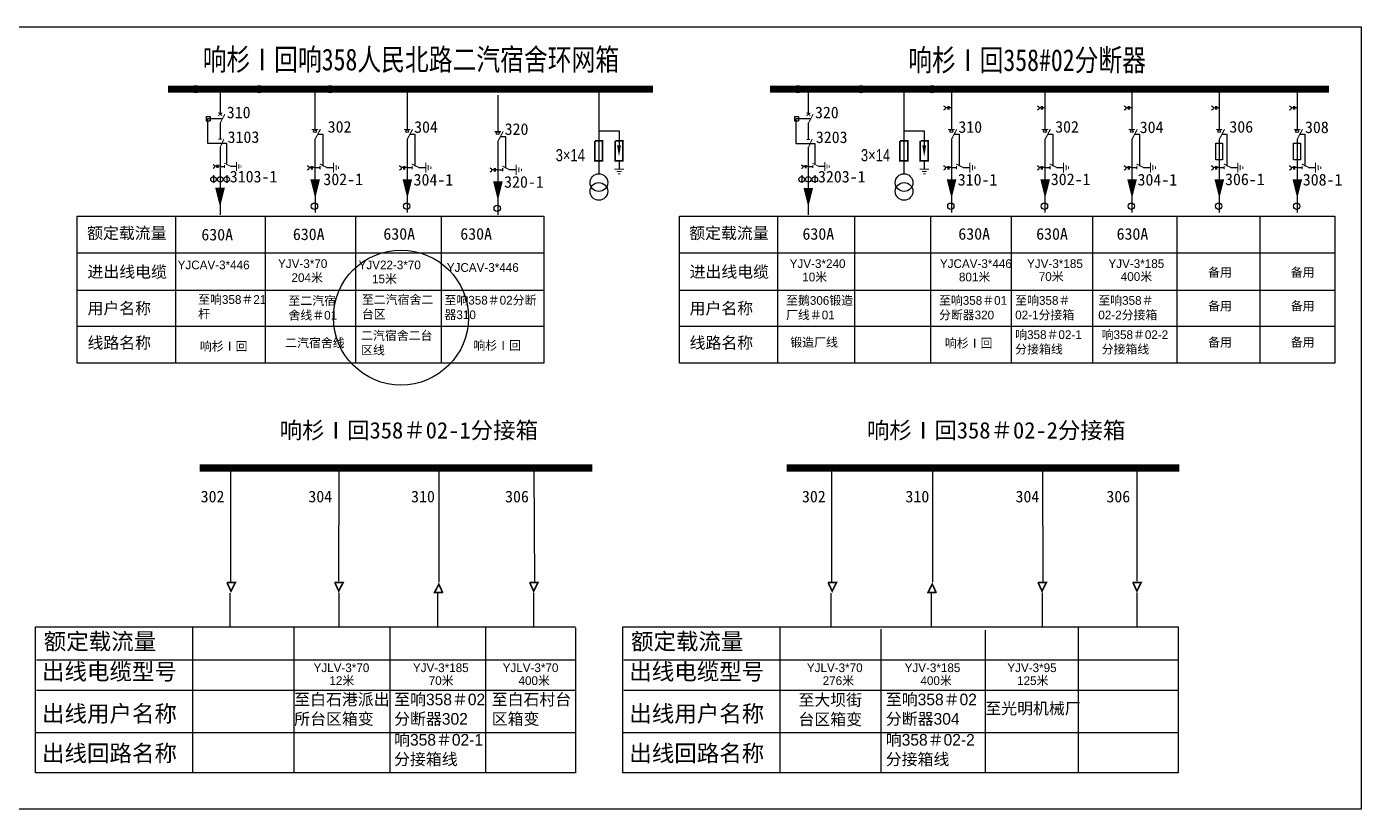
# Model space of a CAD drawing. Extents: x -201 to 232, y -165 to 3.
# Drawn here: x -54.7 to 231.7, y -164.6 to 3.4 of the extents above; entities that cross this region are included whole.
import ezdxf

# ---------------------------------------------------------------- set-up
doc = ezdxf.new("R2010")
doc.units = 0
doc.header["$LTSCALE"] = 0.774411
doc.linetypes.add('CENTER', pattern=[50.8, 31.75, -6.35, 6.35, -6.35])
doc.layers.get('0').update_dxf_attribs({"linetype": 'CONTINUOUS'})
doc.layers.add('1', color=7, linetype='CONTINUOUS')
doc.styles.add('hztxt_txtstyle_0.00_0_0', font='', dxfattribs={"bigfont": 'hztxt.shx'})
doc.styles.add('hztxt_txtstyle_1.87_0_0', font='', dxfattribs={"height": 1.871504, "bigfont": 'hztxt.shx'})
doc.styles.add('hztxt_txtstyle_2.50_0_0', font='simkai.ttf', dxfattribs={"height": 2.5})
doc.styles.add('hztxt_txtstyle_2.60_0_0', font='', dxfattribs={"height": 2.6, "bigfont": 'hztxt.shx'})
doc.styles.add('hztxt_txtstyle_3.54_0_0', font='simkai.ttf', dxfattribs={"height": 3.539209})
doc.styles.add('hztxt_txtstyle_4.68_0_0', font='simkai.ttf', dxfattribs={"height": 4.68})
doc.styles.get('hztxt_txtstyle_0.00_0_0').set_extended_font_data('hztxt')
doc.styles.get('hztxt_txtstyle_1.87_0_0').set_extended_font_data('hztxt')
doc.styles.get('hztxt_txtstyle_2.60_0_0').set_extended_font_data('hztxt')

# ---------------------------------------------------------------- blocks, each defined once
blk = doc.blocks.new('JD')
for points in [[(-2, 0.2), (-2, -0.2), (2, 0.2), (2, -0.2)], [(1, -1.2), (1, -0.8), (-1, -1.2), (-1, -0.8)], [(-0.5, -1.8), (-0.5, -2.2), (0.5, -1.8), (0.5, -2.2)]]:
    blk.add_trace(points)

msp = doc.modelspace()

# ---------------------------------------------------------------- linework, layer by layer
at = {"linetype": 'Continuous'}
for p, q in [((-22.84, -37.35), (-22.84, -68.87)), ((-3.59, -37.35), (-3.59, -68.87)), ((15.84, -37.4), (15.84, -68.71)), ((34.17, -37.4), (34.17, -68.71)), ((106.37, -37.35), (106.37, -68.87)), ((122.94, -37.35), (122.94, -68.87)), ((139.2, -37.35), (139.2, -68.87)), ((156.5, -37.35), (156.5, -68.87)), ((173.98, -37.4), (173.98, -68.71)), ((192.07, -37.4), (192.07, -68.71)), ((209.9, -37.4), (209.9, -68.71)), ((-43.88, -45.19), (56.2, -45.19)), ((85.34, -45.19), (226.01, -45.19)), ((-43.88, -53.19), (56.2, -53.19)), ((85.34, -53.19), (226.01, -53.19)), ((-43.88, -60.88), (56.2, -60.88)), ((85.34, -60.88), (226.01, -60.88))]:
    msp.add_line(p, q, dxfattribs=at)
for p, q in [((-11.02, -91.56), (-11.03, -116)), ((117.99, -91.56), (117.99, -116)), ((12.24, -91.7), (12.19, -115.64)), ((33.73, -91.7), (33.73, -115.88)), ((54.12, -91.7), (54.22, -115.76)), ((139.63, -91.7), (139.63, -115.88)), ((163.22, -91.7), (163.32, -115.76)), ((183.52, -91.7), (183.47, -115.64)), ((-52.86, -156.76), (-52.86, -125.41)), ((-52.86, -125.41), (63.01, -125.41)), ((-19.13, -125.41), (-19.13, -156.73)), ((2.56, -125.41), (2.56, -156.73)), ((23.22, -125.43), (23.22, -156.76)), ((43.73, -125.68), (43.73, -156.76)), ((63.06, -125.68), (63.06, -156.76)), ((73.17, -125.41), (192.36, -125.41)), ((73.17, -156.76), (73.17, -125.41)), ((106.9, -125.41), (106.9, -156.73)), ((128.59, -125.94), (128.59, -156.73)), ((170.88, -125.68), (170.88, -156.76)), ((192.36, -125.41), (192.36, -156.76)), ((150.98, -126.14), (150.98, -156.76)), ((-52.63, -132.54), (63.01, -132.54)), ((73.4, -132.54), (192.36, -132.54)), ((-52.63, -139.03), (63.01, -139.03)), ((73.4, -139.03), (192.36, -139.03)), ((63.01, -148.16), (-52.86, -148.16)), ((192.36, -148.16), (73.17, -148.16)), ((63.06, -156.76), (-52.86, -156.76)), ((192.36, -156.76), (73.17, -156.76))]:
    msp.add_line(p, q)
at = {"linetype": 'CENTER'}
for p, q in [((-11.16, -118.21), (-11.16, -125.31)), ((12.22, -118.15), (12.22, -125.26)), ((33.44, -118.15), (33.44, -125.26)), ((54.05, -118.15), (54.05, -125.26)), ((117.85, -118.21), (117.85, -125.31)), ((139.34, -118.15), (139.34, -125.26)), ((163.15, -118.15), (163.15, -125.26)), ((183.51, -118.15), (183.51, -125.26))]:
    msp.add_line(p, q, dxfattribs=at)
at = {"linetype": 'Continuous'}
for points in [[(-200.78, 3.37), (231.67, 3.37), (231.67, -164.6), (-200.78, -164.6)], [(-43.88, -37.32), (56.2, -37.32), (56.2, -68.83), (-43.88, -68.83)], [(85.33, -37.32), (226.01, -37.32), (226.01, -68.83), (85.33, -68.83)]]:
    msp.add_lwpolyline(points, close=True, dxfattribs=at)
at = {"color": 0, "linetype": 'Continuous'}
for points in [[(200.42, -21.63), (201.87, -21.63), (201.87, -25.21), (200.42, -25.21)], [(217.14, -21.63), (218.59, -21.63), (218.59, -25.21), (217.14, -25.21)]]:
    msp.add_lwpolyline(points, close=True, dxfattribs=at)
at = {"const_width": 0.354}
for points in [[(-11.79, -115.94), (-9.99, -115.94), (-10.91, -117.77), (-11.77, -115.91)], [(11.34, -115.94), (13.15, -115.94), (12.22, -117.77), (11.37, -115.91)], [(34.57, -118.1), (32.77, -118.1), (33.69, -116.28), (34.55, -118.13)], [(53.17, -115.94), (54.97, -115.94), (54.05, -117.77), (53.19, -115.91)], [(117.22, -115.94), (119.02, -115.94), (118.1, -117.77), (117.24, -115.91)], [(140.47, -118.1), (138.67, -118.1), (139.59, -116.28), (140.45, -118.13)], [(162.27, -115.94), (164.07, -115.94), (163.15, -117.77), (162.29, -115.91)], [(182.63, -115.94), (184.43, -115.94), (183.51, -117.77), (182.65, -115.91)]]:
    msp.add_lwpolyline(points, dxfattribs=at)
at = {"color": 1, "linetype": 'Continuous'}
msp.add_circle((25.58, -59.06), 14.49, dxfattribs=at)
at = {"layer": '1'}
for p, q in [((-13.25, -10.02), (-13.25, -15.43)), ((7.12, -10.84), (7.12, -18.67)), ((26.9, -10.84), (26.9, -18.67)), ((46.34, -11.3), (46.34, -19.14)), ((68.02, -10.04), (68.02, -28.29)), ((112.99, -10.04), (112.99, -15.45)), ((133.52, -10.04), (133.52, -28.29)), ((143.69, -10.84), (143.69, -18.67)), ((163.78, -10.84), (163.78, -18.67)), ((182.42, -10.84), (182.42, -18.67)), ((201.16, -10.84), (201.16, -18.67)), ((217.88, -10.84), (217.88, -18.67)), ((-16.2, -15.91), (-16.2, -16.83)), ((-16.2, -15.91), (-15.37, -15.91)), ((-16.2, -16.83), (-15.37, -16.83)), ((-12.83, -16.39), (-15.93, -16.39)), ((-15.93, -16.39), (-15.93, -21.66)), ((-15.37, -15.91), (-15.37, -16.83)), ((110.04, -15.93), (110.04, -16.85)), ((110.04, -15.93), (110.87, -15.93)), ((110.04, -16.85), (110.87, -16.85)), ((110.3, -16.41), (110.3, -21.68)), ((113.4, -16.41), (110.3, -16.41)), ((110.87, -15.93), (110.87, -16.85)), ((-13.25, -17.31), (-13.25, -20.74)), ((68, -18.95), (72.37, -18.95)), ((72.37, -18.95), (72.37, -22.15)), ((112.99, -17.33), (112.99, -20.76)), ((133.5, -18.95), (137.87, -18.95)), ((137.87, -18.95), (137.87, -22.15)), ((-15.93, -21.66), (-11.84, -21.66)), ((-13.25, -22.46), (-13.25, -32.57)), ((-11.84, -21.66), (-11.84, -26.02)), ((7.12, -20.8), (7.12, -30.3)), ((26.9, -20.8), (26.9, -30.3)), ((46.34, -21.26), (46.34, -30.76)), ((110.3, -21.68), (114.39, -21.68)), ((112.99, -22.47), (112.99, -32.59)), ((114.39, -21.68), (114.39, -26.03)), ((143.69, -20.8), (143.69, -30.3)), ((163.78, -20.8), (163.78, -30.3)), ((182.42, -20.8), (182.42, -30.3)), ((201.16, -20.8), (201.16, -30.3)), ((217.88, -20.8), (217.88, -30.3)), ((72.37, -25.5), (72.37, -27.15)), ((137.87, -25.5), (137.87, -27.15)), ((-14.62, -28.47), (-14.62, -30.15)), ((-13.25, -26.61), (-12.29, -26.61)), ((-11.81, -28.47), (-11.81, -30.15)), ((-11.04, -26.58), (-9.74, -26.58)), ((7.12, -26.88), (8.2, -26.88)), ((9.61, -26.85), (11.08, -26.85)), ((26.9, -26.88), (27.98, -26.88)), ((29.39, -26.85), (30.86, -26.85)), ((46.34, -27.34), (47.41, -27.34)), ((48.82, -27.31), (50.29, -27.31)), ((111.61, -28.49), (111.61, -30.17)), ((112.99, -26.63), (113.95, -26.63)), ((114.42, -28.49), (114.42, -30.17)), ((115.19, -26.6), (116.5, -26.6)), ((143.69, -26.88), (144.77, -26.88)), ((146.18, -26.85), (147.65, -26.85)), ((163.78, -26.88), (164.86, -26.88)), ((166.27, -26.85), (167.74, -26.85)), ((182.42, -26.88), (183.5, -26.88)), ((184.91, -26.85), (186.38, -26.85)), ((201.16, -26.88), (202.24, -26.88)), ((203.65, -26.85), (205.12, -26.85)), ((217.88, -26.88), (218.96, -26.88)), ((220.37, -26.85), (221.84, -26.85)), ((-13.24, -33.93), (-13.24, -37.01)), ((7.13, -31.84), (7.13, -36.53)), ((26.91, -31.84), (26.91, -36.53)), ((46.34, -32.3), (46.34, -37)), ((112.99, -33.95), (112.99, -37.03)), ((143.7, -31.84), (143.7, -36.53)), ((163.78, -31.84), (163.78, -36.53)), ((182.43, -31.84), (182.43, -36.53)), ((201.16, -31.84), (201.16, -36.53)), ((217.89, -31.84), (217.89, -36.53))]:
    msp.add_line(p, q, dxfattribs=at)
for points, const_width in [([(-24.44, -10.04), (79.66, -10.04)], 1.56), ([(104.77, -10.04), (224.72, -10.04)], 1.56), ([(-13.64, -15.74), (-12.8, -15.11)], 0.207), ([(-13.63, -15.05), (-12.82, -15.72)], 0.207), ([(-13.25, -17.37), (-12.21, -15.4)], 0.207), ([(112.59, -15.75), (113.44, -15.12)], 0.207), ([(112.6, -15.06), (113.41, -15.74)], 0.207), ([(112.99, -17.39), (114.03, -15.42)], 0.207), ([(6.43, -18.7), (7.81, -18.7)], 0.234), ([(7.12, -20.86), (8.29, -18.64)], 0.234), ([(26.21, -18.7), (27.59, -18.7)], 0.234), ([(26.9, -20.86), (28.07, -18.64)], 0.234), ([(45.65, -19.17), (47.02, -19.17)], 0.234), ([(46.34, -21.32), (47.5, -19.11)], 0.234), ([(143, -18.7), (144.38, -18.7)], 0.234), ([(143.69, -20.86), (144.86, -18.64)], 0.234), ([(163.09, -18.7), (164.47, -18.7)], 0.234), ([(163.78, -20.86), (164.95, -18.64)], 0.234), ([(181.73, -18.7), (183.11, -18.7)], 0.234), ([(182.42, -20.86), (183.59, -18.64)], 0.234), ([(200.47, -18.7), (201.85, -18.7)], 0.234), ([(201.16, -20.86), (202.33, -18.64)], 0.234), ([(217.19, -18.7), (218.57, -18.7)], 0.234), ([(217.88, -20.86), (219.05, -18.64)], 0.234), ([(-13.62, -20.8), (-12.85, -20.8)], 0.207), ([(-13.29, -22.71), (-12.42, -20.75)], 0.207), ([(67.15, -21.13), (67.15, -25.39), (68.85, -25.39), (68.85, -21.13), (67.2, -21.13)], 0.36), ([(71.52, -21.13), (71.52, -25.39), (73.22, -25.39), (73.22, -21.13), (71.57, -21.13)], 0.36), ([(112.62, -20.81), (113.38, -20.81)], 0.207), ([(112.95, -22.73), (113.82, -20.77)], 0.207), ([(132.65, -21.13), (132.65, -25.39), (134.35, -25.39), (134.35, -21.13), (132.7, -21.13)], 0.36), ([(137.02, -21.13), (137.02, -25.39), (138.72, -25.39), (138.72, -21.13), (137.07, -21.13)], 0.36), ([(-12.34, -25.92), (-10.96, -26.61)], 0.207), ([(-12.29, -26.29), (-12.29, -26.93)], 0.207), ([(8.14, -26.1), (9.7, -26.88)], 0.234), ([(8.2, -26.52), (8.2, -27.24)], 0.234), ([(27.92, -26.1), (29.48, -26.88)], 0.234), ([(27.98, -26.52), (27.98, -27.24)], 0.234), ([(47.35, -26.56), (48.91, -27.34)], 0.234), ([(47.41, -26.98), (47.41, -27.7)], 0.234), ([(113.89, -25.94), (115.27, -26.63)], 0.207), ([(113.95, -26.31), (113.95, -26.95)], 0.207), ([(144.71, -26.1), (146.27, -26.88)], 0.234), ([(144.77, -26.52), (144.77, -27.24)], 0.234), ([(164.8, -26.1), (166.36, -26.88)], 0.234), ([(164.86, -26.52), (164.86, -27.24)], 0.234), ([(183.44, -26.1), (185, -26.88)], 0.234), ([(183.5, -26.52), (183.5, -27.24)], 0.234), ([(202.18, -26.1), (203.74, -26.88)], 0.234), ([(202.24, -26.52), (202.24, -27.24)], 0.234), ([(218.9, -26.1), (220.46, -26.88)], 0.234), ([(218.96, -26.52), (218.96, -27.24)], 0.234), ([(-13.76, -32.63), (-12.7, -32.63), (-13.24, -33.7), (-13.74, -32.61)], 0.207), ([(112.48, -32.65), (113.53, -32.65), (112.99, -33.72), (112.49, -32.63)], 0.207), ([(-17.65, -91.36), (66.62, -91.36)], 1.56), ([(108.38, -91.36), (192.65, -91.36)], 1.56)]:
    msp.add_lwpolyline(points, dxfattribs=dict(at, const_width=const_width))
for points, format in [([(141.99, -13.61, -0.877934), (142.01, -14.56)], "xyb"), ([(162.08, -13.61, -0.877934), (162.1, -14.56)], "xyb"), ([(180.72, -13.61, -0.877934), (180.74, -14.56)], "xyb"), ([(199.46, -13.61, -0.877934), (199.48, -14.56)], "xyb"), ([(216.18, -13.61, -0.877934), (216.2, -14.56)], "xyb"), ([(72.37, -22.09, 0.84, 0, 0), (72.37, -24.49, 0, 0, 0)], "xyseb"), ([(137.87, -22.09, 0.84, 0, 0), (137.87, -24.49, 0, 0, 0)], "xyseb"), ([(-14.75, -26.24, -0.877934), (-14.74, -27.08)], "xyb"), ([(5.42, -26.46, -0.877934), (5.44, -27.41)], "xyb"), ([(7.17, -29.38, 2.08, 0, 0), (7.17, -33.5, 0, 0, 0)], "xyseb"), ([(25.2, -26.46, -0.877934), (25.22, -27.41)], "xyb"), ([(26.95, -29.38, 2.08, 0, 0), (26.95, -33.5, 0, 0, 0)], "xyseb"), ([(44.64, -26.92, -0.877934), (44.65, -27.87)], "xyb"), ([(111.48, -26.26, -0.877934), (111.5, -27.1)], "xyb"), ([(141.99, -26.46, -0.877934), (142.01, -27.41)], "xyb"), ([(143.74, -29.38, 2.08, 0, 0), (143.74, -33.5, 0, 0, 0)], "xyseb"), ([(162.08, -26.46, -0.877934), (162.1, -27.41)], "xyb"), ([(163.82, -29.38, 2.08, 0, 0), (163.82, -33.5, 0, 0, 0)], "xyseb"), ([(180.72, -26.46, -0.877934), (180.74, -27.41)], "xyb"), ([(182.47, -29.38, 2.08, 0, 0), (182.47, -33.5, 0, 0, 0)], "xyseb"), ([(199.46, -26.46, -0.877934), (199.48, -27.41)], "xyb"), ([(201.2, -29.38, 2.08, 0, 0), (201.2, -33.5, 0, 0, 0)], "xyseb"), ([(216.18, -26.46, -0.877934), (216.2, -27.41)], "xyb"), ([(217.93, -29.38, 2.08, 0, 0), (217.93, -33.5, 0, 0, 0)], "xyseb"), ([(-13.25, -31.2, 2.08, 0, 0), (-13.25, -35.33, 0, 0, 0)], "xyseb"), ([(46.38, -29.84, 2.08, 0, 0), (46.38, -33.97, 0, 0, 0)], "xyseb"), ([(112.99, -31.22, 2.08, 0, 0), (112.99, -35.34, 0, 0, 0)], "xyseb")]:
    msp.add_lwpolyline(points, format=format, dxfattribs=at)
for points in [[(142.9, -14.01), (142.41, -14.01)], [(142.9, -13.69), (142.9, -14.4)], [(143.12, -13.69), (143.12, -14.4)], [(143.69, -14.01), (143.12, -14.01)], [(162.99, -14.01), (162.5, -14.01)], [(162.99, -13.69), (162.99, -14.4)], [(163.21, -13.69), (163.21, -14.4)], [(163.78, -14.01), (163.21, -14.01)], [(181.63, -14.01), (181.14, -14.01)], [(181.63, -13.69), (181.63, -14.4)], [(181.85, -13.69), (181.85, -14.4)], [(182.42, -14.01), (181.85, -14.01)], [(200.37, -14.01), (199.88, -14.01)], [(200.37, -13.69), (200.37, -14.4)], [(200.59, -13.69), (200.59, -14.4)], [(201.16, -14.01), (200.59, -14.01)], [(217.1, -14.01), (216.6, -14.01)], [(217.1, -13.69), (217.1, -14.4)], [(217.32, -13.69), (217.32, -14.4)], [(217.88, -14.01), (217.32, -14.01)], [(8.86, -26.53), (8.86, -19.78), (7.69, -19.78)], [(28.64, -26.53), (28.64, -19.78), (27.48, -19.78)], [(145.43, -26.53), (145.43, -19.78), (144.26, -19.78)], [(165.52, -26.53), (165.52, -19.78), (164.35, -19.78)], [(184.16, -26.53), (184.16, -19.78), (182.99, -19.78)], [(202.9, -26.53), (202.9, -19.78), (201.73, -19.78)], [(219.62, -26.53), (219.62, -19.78), (218.46, -19.78)], [(48.07, -26.99), (48.07, -20.24), (46.91, -20.24)], [(-13.94, -26.6), (-14.38, -26.6)], [(-13.94, -26.31), (-13.94, -26.94)], [(-13.75, -26.31), (-13.75, -26.94)], [(-13.25, -26.6), (-13.75, -26.6)], [(6.33, -26.86), (5.84, -26.86)], [(6.33, -26.54), (6.33, -27.25)], [(6.55, -26.54), (6.55, -27.25)], [(7.12, -26.86), (6.55, -26.86)], [(26.12, -26.86), (25.62, -26.86)], [(26.12, -26.54), (26.12, -27.25)], [(26.34, -26.54), (26.34, -27.25)], [(26.9, -26.86), (26.34, -26.86)], [(45.55, -27.33), (45.06, -27.33)], [(45.55, -27), (45.55, -27.71)], [(45.77, -27), (45.77, -27.71)], [(46.33, -27.33), (45.77, -27.33)], [(112.29, -26.62), (111.85, -26.62)], [(112.29, -26.33), (112.29, -26.96)], [(112.49, -26.33), (112.49, -26.96)], [(112.99, -26.62), (112.49, -26.62)], [(142.9, -26.86), (142.41, -26.86)], [(142.9, -26.54), (142.9, -27.25)], [(143.12, -26.54), (143.12, -27.25)], [(143.69, -26.86), (143.12, -26.86)], [(162.99, -26.86), (162.5, -26.86)], [(162.99, -26.54), (162.99, -27.25)], [(163.21, -26.54), (163.21, -27.25)], [(163.78, -26.86), (163.21, -26.86)], [(181.63, -26.86), (181.14, -26.86)], [(181.63, -26.54), (181.63, -27.25)], [(181.85, -26.54), (181.85, -27.25)], [(182.42, -26.86), (181.85, -26.86)], [(200.37, -26.86), (199.88, -26.86)], [(200.37, -26.54), (200.37, -27.25)], [(200.59, -26.54), (200.59, -27.25)], [(201.16, -26.86), (200.59, -26.86)], [(217.1, -26.86), (216.6, -26.86)], [(217.1, -26.54), (217.1, -27.25)], [(217.32, -26.54), (217.32, -27.25)], [(217.88, -26.86), (217.32, -26.86)]]:
    msp.add_lwpolyline(points, dxfattribs=at)
for centre, radius in [((-18.48, -10.06), 0.777), ((-4.87, -10.06), 0.777), ((10.37, -10.06), 0.777), ((110.74, -10.06), 0.777), ((124.35, -10.06), 0.777), ((139.59, -10.06), 0.777), ((7.12, -19.03), 0.3), ((26.9, -19.03), 0.3), ((46.34, -19.49), 0.3), ((143.69, -19.03), 0.3), ((163.78, -19.03), 0.3), ((182.42, -19.03), 0.3), ((201.16, -19.03), 0.3), ((217.88, -19.03), 0.3), ((68.05, -30.09), 1.89), ((133.55, -30.09), 1.89), ((-14.65, -29.39), 0.599), ((-13.23, -29.39), 0.599), ((-11.84, -29.39), 0.599), ((68.05, -31.98), 1.89), ((111.58, -29.4), 0.599), ((113, -29.4), 0.599), ((114.39, -29.4), 0.599), ((133.55, -31.98), 1.89), ((7.01, -35.16), 0.676), ((26.8, -35.16), 0.676), ((46.23, -35.62), 0.676), ((143.58, -35.16), 0.676), ((163.67, -35.16), 0.676), ((182.31, -35.16), 0.676), ((201.05, -35.16), 0.676), ((217.78, -35.16), 0.676)]:
    msp.add_circle(centre, radius, dxfattribs=at)

# ---------------------------------------------------------------- block references
at = {"layer": '1', "rotation": 90}
for p, xscale, yscale, zscale in [((-9.72, -26.62), 0.4838399997354372, 0.4838399997354372, 0.48384), ((116.52, -26.64), 0.4838399997354372, 0.4838399997354372, 0.48384), ((11.1, -26.89), 0.5459999999031879, 0.5459999999031879, 0.546), ((30.89, -26.89), 0.5459999999031879, 0.5459999999031879, 0.546), ((50.32, -27.35), 0.5459999999031879, 0.5459999999031879, 0.546), ((147.67, -26.89), 0.5459999999031879, 0.5459999999031879, 0.546), ((167.76, -26.89), 0.5459999999031879, 0.5459999999031879, 0.546), ((186.4, -26.89), 0.5459999999031879, 0.5459999999031879, 0.546), ((205.14, -26.89), 0.5459999999031879, 0.5459999999031879, 0.546), ((221.86, -26.89), 0.5459999999031879, 0.5459999999031879, 0.546)]:
    msp.add_blockref('JD', p, dxfattribs=dict(at, xscale=xscale, yscale=yscale, zscale=zscale))
at = {"layer": '1', "xscale": 0.5040000006556511, "yscale": 0.5039999997243285, "zscale": 0.504}
for p in [(72.4, -27.23), (137.9, -27.23)]:
    msp.add_blockref('JD', p, dxfattribs=at)

# ---------------------------------------------------------------- texts
at = {"linetype": 'Continuous', "style": 'hztxt_txtstyle_2.50_0_0'}
for s, p in [('310', (-11.81, -16.28)), ('320', (114.42, -16.29)), ('302', (9.85, -19.37)), ('304', (28.4, -19.4)), ('310', (145.19, -19.4)), ('302', (165.97, -19.37)), ('304', (184.11, -19.46)), ('306', (203.35, -19.37)), ('308', (219.58, -19.46)), ('3103', (-11.63, -21.58)), ('320', (47.83, -19.86)), ('3203', (114.61, -21.6)), ('3103-1', (-11.16, -30.05)), ('302-1', (8.92, -30.63)), ('304-1', (28.28, -30.72)), ('3203-1', (115.07, -30.07)), ('310-1', (145.06, -30.72)), ('302-1', (165.04, -30.63)), ('304-1', (183.65, -30.72)), ('306-1', (202.42, -30.63)), ('308-1', (219.11, -30.72)), ('320-1', (47.71, -31.19)), ('额定载流量', (-41.78, -42.17)), ('630A', (-17.26, -42.5)), ('630A', (2.38, -42.42)), ('630A', (21.8, -42.35)), ('630A', (38.31, -42.35)), ('额定载流量', (87.44, -42.17)), ('630A', (111.74, -42.35)), ('630A', (145.19, -42.35)), ('630A', (161.9, -42.35)), ('630A', (179.15, -42.35)), ('进出线电缆', (-41.7, -50.48)), ('进出线电缆', (87.51, -50.48)), ('用户名称', (-41.7, -58.32)), ('用户名称', (87.51, -58.32)), ('线路名称', (-41.7, -65.72)), ('线路名称', (87.51, -65.72)), ('302', (-17.41, -98.72)), ('304', (5.7, -98.72)), ('310', (27.75, -98.72)), ('306', (47.92, -98.72)), ('302', (111.63, -98.72)), ('310', (133.84, -98.72)), ('304', (157.46, -98.72)), ('306', (176.96, -98.72))]:
    msp.add_text(s, height=2.5, dxfattribs=at).set_placement(p)
at = {"style": 'hztxt_txtstyle_3.54_0_0'}
for s, height, p in [('响杉Ⅰ回358＃02-1分接箱', 3.5392, (-0.47, -85.02)), ('响杉Ⅰ回358＃02-2分接箱', 3.5392, (125.56, -85.02)), ('额定载流量', 3.539, (-51.09, -130.33)), ('额定载流量', 3.539, (74.94, -130.33)), ('出线电缆型号', 3.539, (-51.46, -136.81)), ('出线电缆型号', 3.539, (74.57, -136.81)), ('出线用户名称', 3.539, (-51.46, -145.83)), ('出线用户名称', 3.539, (74.57, -145.83)), ('出线回路名称', 3.539, (-51.46, -154.33)), ('出线回路名称', 3.539, (74.57, -154.33))]:
    msp.add_text(s, height=height, dxfattribs=at).set_placement(p)
at = {"linetype": 'Continuous', "attachment_point": 1}
for s, insert, char_height, width, style in [('{\\f\uffbfﾬￌﾣﾤ_GB2312|b0|i0|c134|p49;YJCAV-3*446}', (-22.35, -46.83), 1.8715, 10.0239, 'hztxt_txtstyle_1.87_0_0'), ('{\\f\uffbfﾬￌﾣﾤ_GB2312|b0|i0|c134|p49;YJV-3*70}', (-0.8, -46.55), 1.8715, 10.0239, 'hztxt_txtstyle_0.00_0_0'), ('{\\f\uffbfﾬￌﾣﾤ_GB2312|b0|i0|c134|p49;YJV22-3*70}', (16.48, -46.83), 1.8715, 10.0239, 'hztxt_txtstyle_0.00_0_0'), ('{\\f\uffbfﾬￌﾣﾤ_GB2312|b0|i0|c134|p49;YJCAV-3*446}', (35.41, -47.38), 1.8715, 10.0239, 'hztxt_txtstyle_1.87_0_0'), ('{\\f\uffbfﾬￌﾣﾤ_GB2312|b0|i0|c134|p49;YJV-3*240}', (109, -46.55), 1.8715, 10.0239, 'hztxt_txtstyle_0.00_0_0'), ('{\\f\uffbfﾬￌﾣﾤ_GB2312|b0|i0|c134|p49;YJCAV-3*446 }', (141.23, -46.55), 1.8715, 10.0239, 'hztxt_txtstyle_0.00_0_0'), ('{\\f\uffbfﾬￌﾣﾤ_GB2312|b0|i0|c134|p49;YJV-3*185}', (159.94, -46.55), 1.8715, 10.0239, 'hztxt_txtstyle_0.00_0_0'), ('{\\f\uffbfﾬￌﾣﾤ_GB2312|b0|i0|c134|p49;YJV-3*185}', (177.41, -46.55), 1.8715, 10.0239, 'hztxt_txtstyle_0.00_0_0'), ('{\\f\uffbfﾬￌﾣﾤ_GB2312|b0|i0|c134|p49;备用}', (198.79, -48.43), 1.8715, 17.8195, 'hztxt_txtstyle_0.00_0_0'), ('{\\f\uffbfﾬￌﾣﾤ_GB2312|b0|i0|c134|p49;备用}', (216.53, -48.43), 1.8715, 17.8195, 'hztxt_txtstyle_0.00_0_0'), ('{\\f\uffbfﾬￌﾣﾤ_GB2312|b0|i0|c134|p49;204\\f\uffbfﾬￌﾣﾤ_GB2312|b0|i0|c134|p32;米}', (2.08, -49.56), 1.8715, 10.0239, 'hztxt_txtstyle_0.00_0_0'), ('{\\f\uffbfﾬￌﾣﾤ_GB2312|b0|i0|c134|p49;15\\fSimSun|b0|i0|c134|p2;米}', (19.36, -49.84), 1.8715, 10.0239, 'hztxt_txtstyle_0.00_0_0'), ('{\\f\uffbfﾬￌﾣﾤ_GB2312|b0|i0|c134|p49;10\\f\uffbfﾬￌﾣﾤ_GB2312|b0|i0|c134|p32;米}', (111.69, -49.42), 1.8715, 10.0239, 'hztxt_txtstyle_0.00_0_0'), ('{\\f\uffbfﾬￌﾣﾤ_GB2312|b0|i0|c134|p49;801\\f\uffbfﾬￌﾣﾤ_GB2312|b0|i0|c134|p32;米}', (145.32, -49.42), 1.8715, 10.0239, 'hztxt_txtstyle_0.00_0_0'), ('{\\f\uffbfﾬￌﾣﾤ_GB2312|b0|i0|c134|p49;70\\f\uffbfﾬￌﾣﾤ_GB2312|b0|i0|c134|p32;米}', (162.45, -49.32), 1.8715, 10.0239, 'hztxt_txtstyle_0.00_0_0'), ('{\\f\uffbfﾬￌﾣﾤ_GB2312|b0|i0|c134|p49;400\\f\uffbfﾬￌﾣﾤ_GB2312|b0|i0|c134|p32;米}', (180.05, -49.32), 1.8715, 10.0239, 'hztxt_txtstyle_0.00_0_0'), ('{\\f\uffbfﾬￌﾣﾤ_GB2312|b0|i0|c134|p49;至响358＃21杆}', (-17.95, -54.25), 1.8715, 14.7835, 'hztxt_txtstyle_0.00_0_0'), ('{\\f\uffbfﾬￌﾣﾤ_GB2312|b0|i0|c134|p49;至\\f\uffbfﾬￌﾣﾤ_GB2312|b0|i0|c134|p32;二汽宿舍线＃01}', (1.43, -54.51), 1.8715, 11.8628, 'hztxt_txtstyle_0.00_0_0'), ('{\\fSimSun|b0|i0|c134|p2;至二汽宿舍二台区}', (17.19, -54.29), 1.8715, 16.5234, 'hztxt_txtstyle_0.00_0_0'), ('{\\f\uffbfﾬￌﾣﾤ_GB2312|b0|i0|c134|p49;至\\f\uffbfﾬￌﾣﾤ_GB2312|b0|i0|c134|p32;响358\\f\uffbfﾬￌﾣﾤ_GB2312|b0|i0|c134|p49;＃02分断器310}', (34.92, -54.4), 1.8715, 20.8672, 'hztxt_txtstyle_0.00_0_0'), ('{\\f\uffbfﾬￌﾣﾤ_GB2312|b0|i0|c134|p49;至鹅306锻造厂线＃01}', (108.22, -54.45), 1.8715, 14.7835, 'hztxt_txtstyle_0.00_0_0'), ('{\\f\uffbfﾬￌﾣﾤ_GB2312|b0|i0|c134|p49;至\\f\uffbfﾬￌﾣﾤ_GB2312|b0|i0|c134|p32;响358\\f\uffbfﾬￌﾣﾤ_GB2312|b0|i0|c134|p49;＃01分断器320}', (141.03, -54.45), 1.8715, 14.7835, 'hztxt_txtstyle_0.00_0_0'), ('{\\f\uffbfﾬￌﾣﾤ_GB2312|b0|i0|c134|p49;至响358＃02-1分接箱}', (157.39, -54.45), 1.8715, 15.5034, 'hztxt_txtstyle_0.00_0_0'), ('{\\f\uffbfﾬￌﾣﾤ_GB2312|b0|i0|c134|p49;至响358＃02-2分接箱}', (175.23, -54.45), 1.8715, 15.5034, 'hztxt_txtstyle_0.00_0_0'), ('{\\f\uffbfﾬￌﾣﾤ_GB2312|b0|i0|c134|p49;备用}', (198.79, -55.65), 1.8715, 17.8195, 'hztxt_txtstyle_0.00_0_0'), ('{\\f\uffbfﾬￌﾣﾤ_GB2312|b0|i0|c134|p49;备用}', (216.53, -55.65), 1.8715, 17.8195, 'hztxt_txtstyle_0.00_0_0'), ('{\\fSimSun|b0|i0|c134|p2;二汽宿舍二台区线}', (17.02, -62), 1.8715, 16.5234, 'hztxt_txtstyle_0.00_0_0'), ('{\\f\uffbfﾬￌﾣﾤ_GB2312|b0|i0|c134|p49;响358＃02-1分接箱线}', (157.39, -61.8), 1.8715, 15.5034, 'hztxt_txtstyle_0.00_0_0'), ('{\\f\uffbfﾬￌﾣﾤ_GB2312|b0|i0|c134|p49;响358＃02-2分接箱线}', (175.94, -61.8), 1.8715, 15.5034, 'hztxt_txtstyle_0.00_0_0'), ('{\\f\uffbfﾬￌﾣﾤ_GB2312|b0|i0|c134|p32;响杉Ⅰ回}', (-17.58, -64.3), 1.8715, 14.7835, 'hztxt_txtstyle_0.00_0_0'), ('{\\f\uffbfﾬￌﾣﾤ_GB2312|b0|i0|c134|p32;二汽宿舍线}', (0.72, -63.56), 1.8715, 14.7835, 'hztxt_txtstyle_0.00_0_0'), ('{\\f\uffbfﾬￌﾣﾤ_GB2312|b0|i0|c134|p32;响杉Ⅰ回}', (41.11, -64.12), 1.8715, 14.7835, 'hztxt_txtstyle_0.00_0_0'), ('{\\f\uffbfﾬￌﾣﾤ_GB2312|b0|i0|c134|p49;锻造厂线}', (109.13, -63.44), 1.8715, 14.7835, 'hztxt_txtstyle_0.00_0_0'), ('{\\f\uffbfﾬￌﾣﾤ_GB2312|b0|i0|c134|p32;响杉Ⅰ回}', (142.3, -63.62), 1.8715, 14.7835, 'hztxt_txtstyle_0.00_0_0'), ('{\\f\uffbfﾬￌﾣﾤ_GB2312|b0|i0|c134|p49;备用}', (198.79, -63.44), 1.8715, 22.8049, 'hztxt_txtstyle_0.00_0_0'), ('{\\f\uffbfﾬￌﾣﾤ_GB2312|b0|i0|c134|p49;备用}', (216.53, -63.44), 1.8715, 17.8195, 'hztxt_txtstyle_0.00_0_0'), ('{\\f\uffbfﾬￌﾣﾤ_GB2312|b0|i0|c134|p49;YJLV-3*70}', (6.82, -133.28), 1.8715, 10.0239, 'hztxt_txtstyle_0.00_0_0'), ('{\\f\uffbfﾬￌﾣﾤ_GB2312|b0|i0|c134|p49;YJV-3*185}', (28.14, -133.28), 1.8715, 10.0239, 'hztxt_txtstyle_0.00_0_0'), ('{\\f\uffbfﾬￌﾣﾤ_GB2312|b0|i0|c134|p49;YJLV-3*70}', (47.4, -133.28), 1.8715, 10.0239, 'hztxt_txtstyle_0.00_0_0'), ('{\\f\uffbfﾬￌﾣﾤ_GB2312|b0|i0|c134|p49;YJLV-3*70}', (112.68, -133.28), 1.8715, 10.0239, 'hztxt_txtstyle_0.00_0_0'), ('{\\f\uffbfﾬￌﾣﾤ_GB2312|b0|i0|c134|p49;YJV-3*185}', (133.66, -133.28), 1.8715, 10.0239, 'hztxt_txtstyle_0.00_0_0'), ('{\\f\uffbfﾬￌﾣﾤ_GB2312|b0|i0|c134|p49;YJV-3*95}', (155.71, -133.28), 1.8715, 10.0239, 'hztxt_txtstyle_0.00_0_0'), ('{\\f\uffbfﾬￌﾣﾤ_GB2312|b0|i0|c134|p49;12\\f\uffbfﾬￌﾣﾤ_GB2312|b0|i0|c134|p32;米}', (10.21, -136.05), 1.8715, 10.0239, 'hztxt_txtstyle_0.00_0_0'), ('{\\f\uffbfﾬￌﾣﾤ_GB2312|b0|i0|c134|p49;70\\f\uffbfﾬￌﾣﾤ_GB2312|b0|i0|c134|p32;米}', (31.53, -136.05), 1.8715, 10.0239, 'hztxt_txtstyle_0.00_0_0'), ('{\\f\uffbfﾬￌﾣﾤ_GB2312|b0|i0|c134|p49;400\\f\uffbfﾬￌﾣﾤ_GB2312|b0|i0|c134|p32;米}', (50.8, -136.05), 1.8715, 10.0239, 'hztxt_txtstyle_0.00_0_0'), ('{\\f\uffbfﾬￌﾣﾤ_GB2312|b0|i0|c134|p49;276\\f\uffbfﾬￌﾣﾤ_GB2312|b0|i0|c134|p32;米}', (116.08, -136.05), 1.8715, 10.0239, 'hztxt_txtstyle_0.00_0_0'), ('{\\f\uffbfﾬￌﾣﾤ_GB2312|b0|i0|c134|p49;400\\f\uffbfﾬￌﾣﾤ_GB2312|b0|i0|c134|p32;米}', (137.06, -136.05), 1.8715, 10.0239, 'hztxt_txtstyle_0.00_0_0'), ('{\\f\uffbfﾬￌﾣﾤ_GB2312|b0|i0|c134|p49;125\\f\uffbfﾬￌﾣﾤ_GB2312|b0|i0|c134|p32;米}', (157.8, -136.05), 1.8715, 10.0239, 'hztxt_txtstyle_0.00_0_0'), ('{\\f\uffbfﾬￌﾣﾤ_GB2312|b0|i0|c134|p49;至白石港派出所台区箱变}', (2.67, -139.77), 2.5, 21.9924, 'hztxt_txtstyle_0.00_0_0'), ('{\\f\uffbfﾬￌﾣﾤ_GB2312|b0|i0|c134|p49;至响358＃02分断器302}', (24.12, -139.77), 2.5, 19.5127, 'hztxt_txtstyle_0.00_0_0'), ('{\\f\uffbfﾬￌﾣﾤ_GB2312|b0|i0|c134|p49;至白石村台区箱变}', (45.06, -139.77), 2.5, 19.5127, 'hztxt_txtstyle_0.00_0_0'), ('{\\f\uffbfﾬￌﾣﾤ_GB2312|b0|i0|c134|p49;至大坝街台区箱变}', (110.88, -139.87), 2.5, 15.1295, 'hztxt_txtstyle_0.00_0_0'), ('{\\f\uffbfﾬￌﾣﾤ_GB2312|b0|i0|c134|p49;至响358＃02分断器304}', (129.64, -139.77), 2.5, 19.5127, 'hztxt_txtstyle_0.00_0_0'), ('{\\f\uffbfﾬￌﾣﾤ_GB2312|b0|i0|c134|p49;至光明机械厂}', (150.98, -141.69), 2.5, 28.5673, 'hztxt_txtstyle_0.00_0_0'), ('{\\f\uffbfﾬￌﾣﾤ_GB2312|b0|i0|c134|p49;响358＃02-1分接箱线}', (24.1, -148.43), 2.5, 19.5127, 'hztxt_txtstyle_0.00_0_0'), ('{\\f\uffbfﾬￌﾣﾤ_GB2312|b0|i0|c134|p49;响358＃02-2分接箱线}', (129.62, -148.43), 2.5, 19.5127, 'hztxt_txtstyle_0.00_0_0')]:
    msp.add_mtext(s, dxfattribs=dict(at, insert=insert, char_height=char_height, width=width, style=style))
at = {"layer": '1', "width": 0.8}
for s, height, style, p in [('响杉Ⅰ回响358人民北路二汽宿舍环网箱', 4.68, 'hztxt_txtstyle_4.68_0_0', (-16.96, -6.01)), ('响杉Ⅰ回358#02分断器', 4.68, 'hztxt_txtstyle_4.68_0_0', (134.43, -6.14)), ('3×14', 2.6, 'hztxt_txtstyle_2.60_0_0', (58.78, -25.51)), ('3×14', 2.6, 'hztxt_txtstyle_2.60_0_0', (124.28, -25.51))]:
    msp.add_text(s, height=height, dxfattribs=dict(at, style=style)).set_placement(p)

doc.saveas('drawing.dxf')
